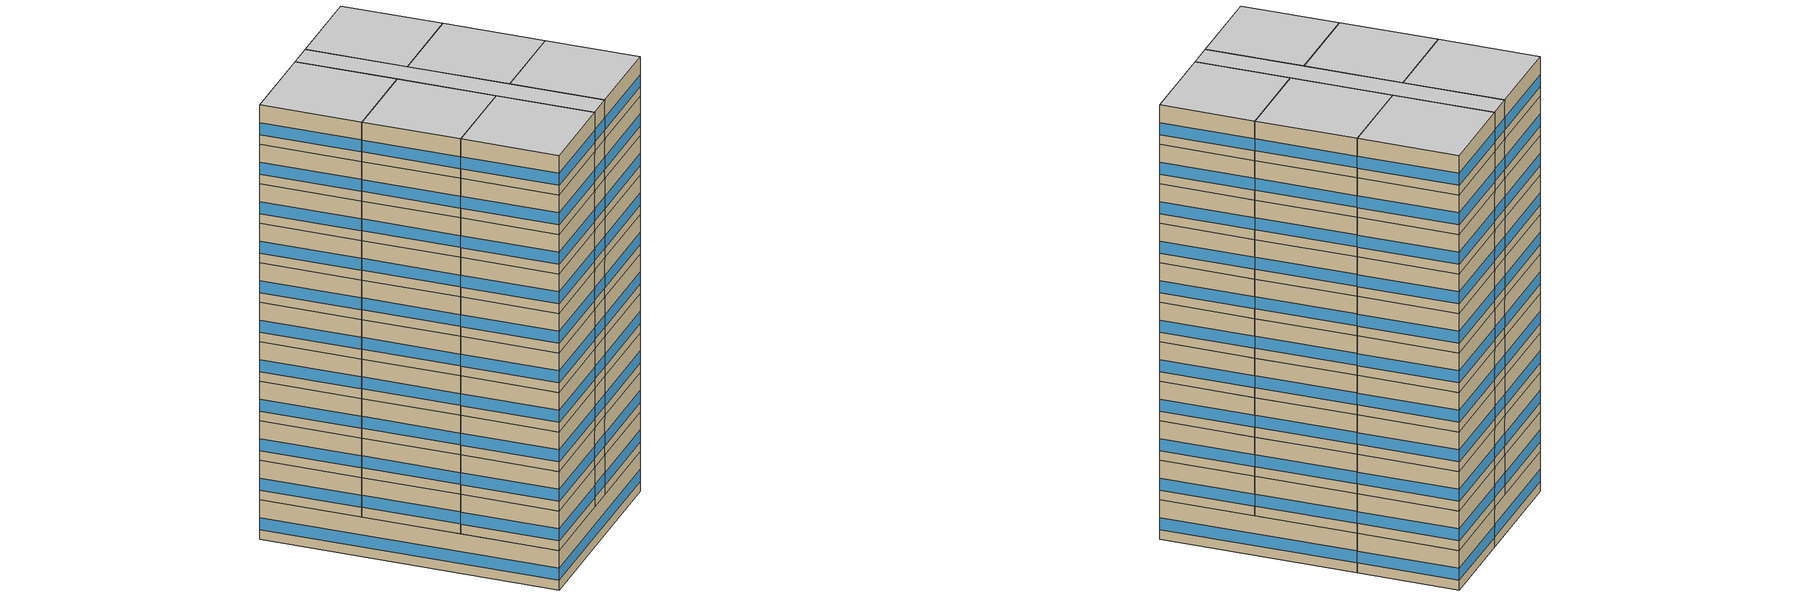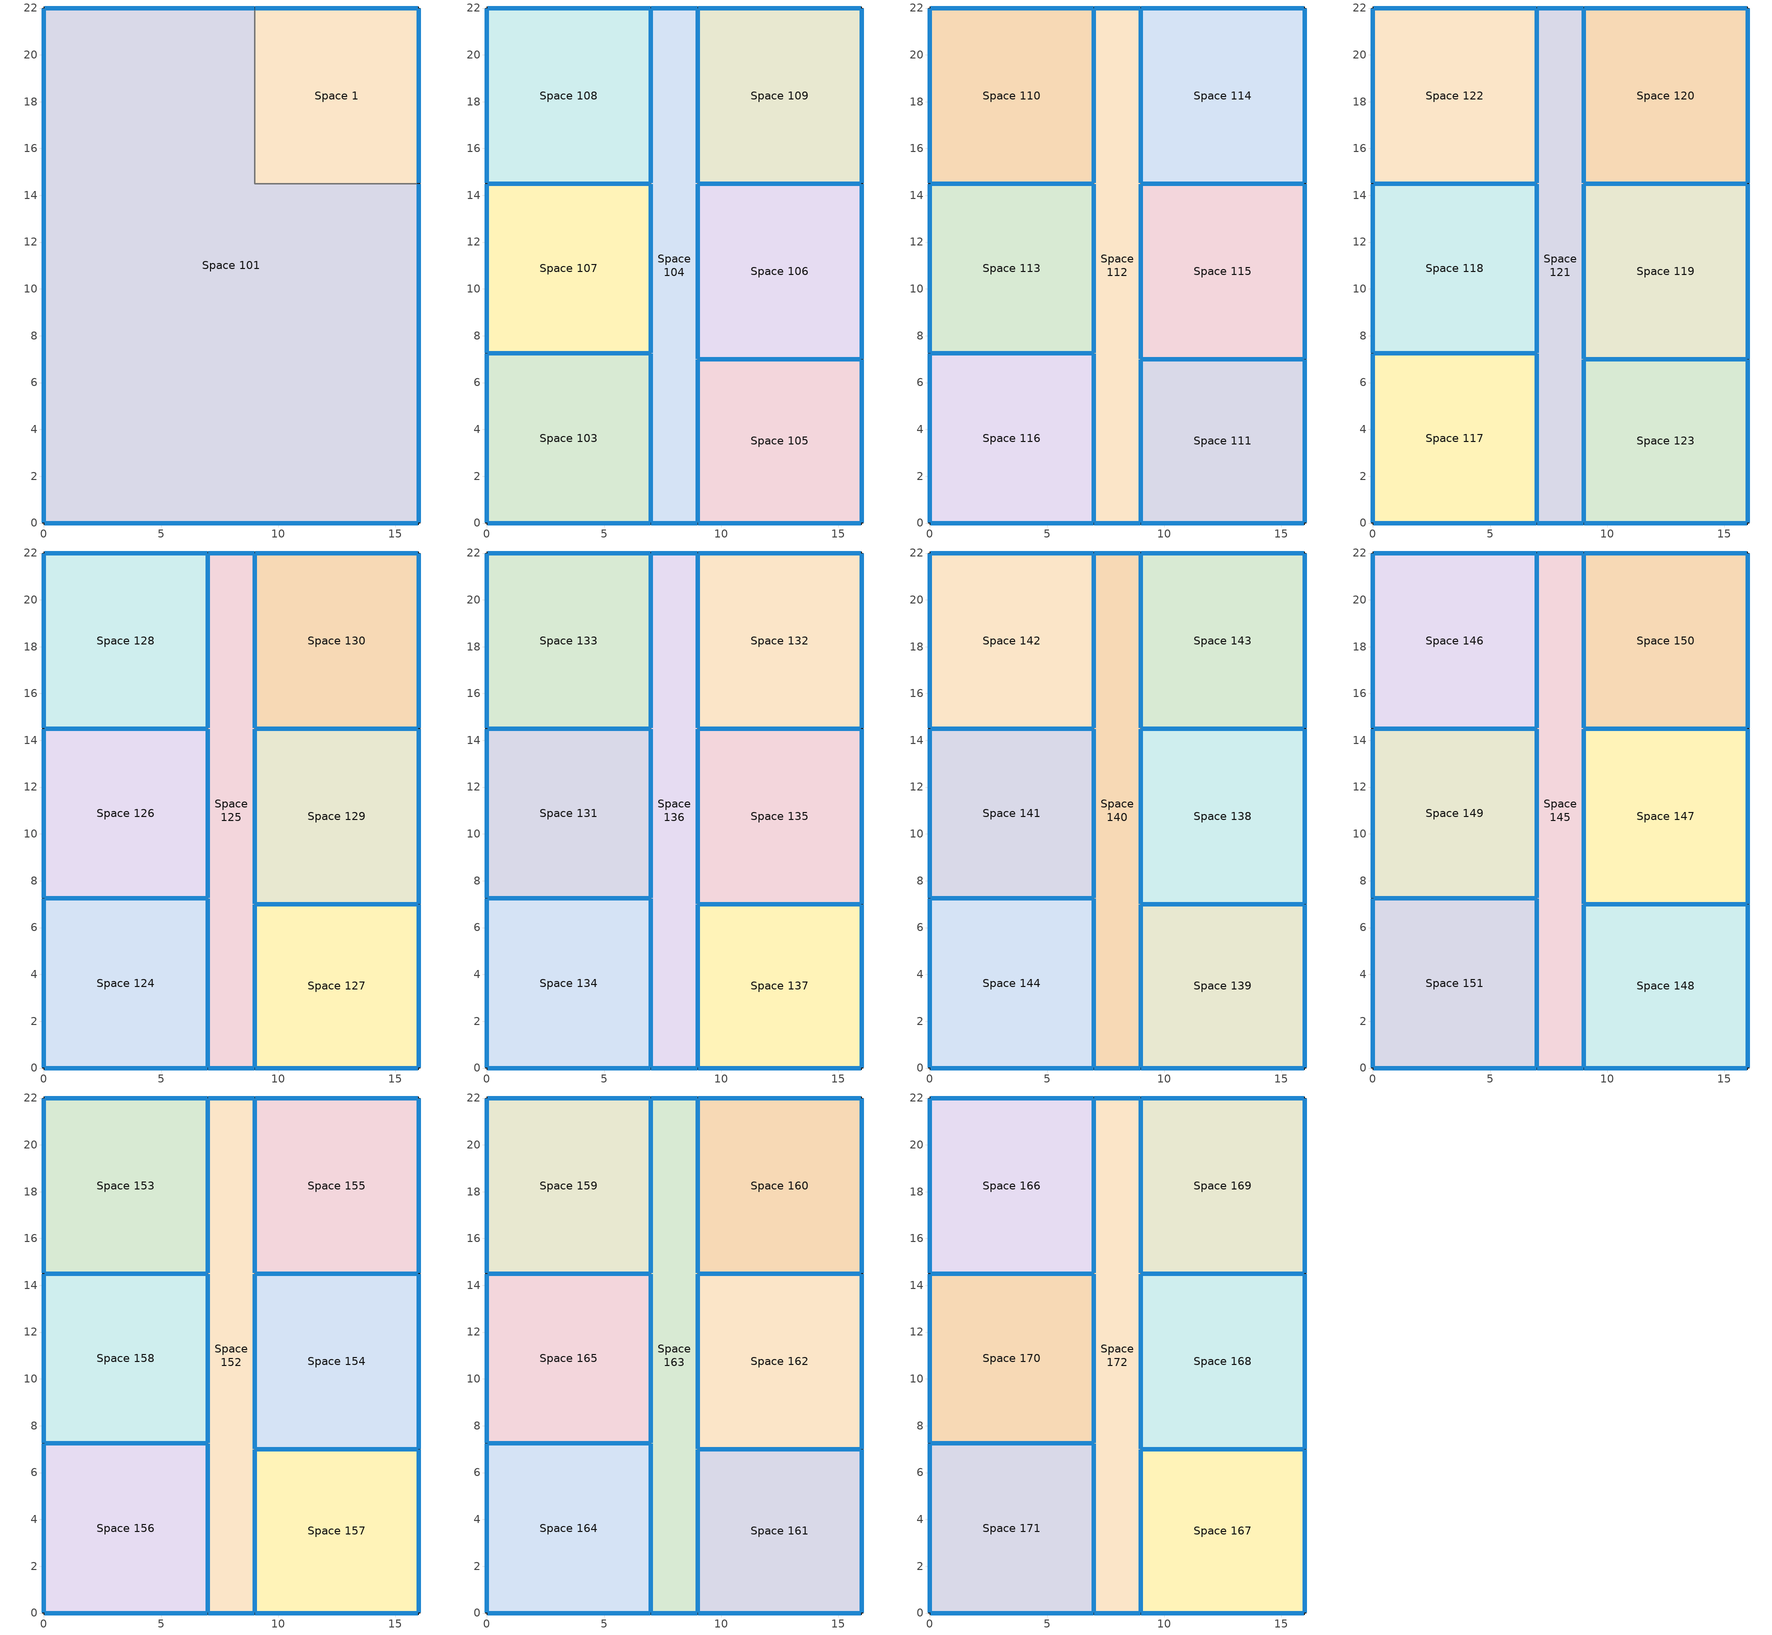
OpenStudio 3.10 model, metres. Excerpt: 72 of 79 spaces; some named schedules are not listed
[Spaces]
Space 101
 floor ground: 9,22 9,14.5 16,14.5 16,0 0,0 0,22 z0
 wall outside: 9,22 0,22 0,0 16,0 16,14.5 z0:3.05
 wall to Space 1: 16,14.5 9,14.5 9,22 z0:3.05
 window: 0,21.97 0,0.03 / 16,0.03 16,14.47 / 0.03,0 15.97,0 / 8.97,22 0.03,22 z0.76:1.68
Space 1
 floor ground: 16,22 16,14.5 9,14.5 9,22 z0
 wall outside: 16,14.5 16,22 9,22 z0:3.05
 window: 15.97,22 9.03,22 / 16,14.53 16,21.97 z0.76:1.68
Space 103
 floor to Space 101: 7,7.25 7,0 0,0 0,7.25 z3.05
 wall outside: 0,7.25 0,0 7,0 z3.05:6.1
 wall to Space 104: 7,0 7,7.25 z3.05:6.1
 wall to Space 107: 7,7.25 0,7.25 z3.05:6.1
 window inside: 7,0.03 7,7.22 / 6.97,7.25 0.03,7.25 z3.81:4.73
 window: 0.03,0 6.97,0 / 0,7.22 0,0.03 z3.81:4.73
Space 104
 floor to Space 101: 9,22 9,0 7,0 7,22 z3.05
 wall outside: 9,22 7,22 / 7,0 9,0 z3.05:6.1
 wall to Space 109: 9,14.5 9,22 z3.05:6.1
 wall to Space 106: 9,7 9,14.5 z3.05:6.1
 wall to Space 105: 9,0 9,7 z3.05:6.1
 wall to Space 107: 7,14.5 7,7.25 z3.05:6.1
 wall to Space 108: 7,22 7,14.5 z3.05:6.1
 window inside: 7,21.97 7,14.53 / 9,14.53 9,21.97 / 9,7.03 9,14.47 / 9,0.03 9,6.97 / 7,14.47 7,7.28 z3.81:4.73
 window: 8.97,22 7.03,22 / 7.03,0 8.97,0 z3.81:4.75
Space 105
 floor to Space 101: 9,7 16,7 16,0 9,0 z3.05
 wall outside: 9,0 16,0 16,7 z3.05:6.1
 wall to Space 106: 16,7 9,7 z3.05:6.1
 window inside: 15.97,7 9.03,7 z3.81:4.73
 window: 16,0.03 16,6.97 / 9.03,0 15.97,0 z3.81:4.73
Space 106
 floor to Space 101: 16,14.5 16,7 9,7 9,14.5 z3.05
 wall outside: 16,7 16,14.5 z3.05:6.1
 wall to Space 109: 16,14.5 9,14.5 z3.05:6.1
 window inside: 15.97,14.5 9.03,14.5 z3.81:4.73
 window: 16,7.03 16,14.47 z3.81:4.73
Space 107
 floor to Space 101: 7,14.5 7,7.25 0,7.25 0,14.5 z3.05
 wall outside: 0,14.5 0,7.25 z3.05:6.1
 wall to Space 108: 7,14.5 0,14.5 z3.05:6.1
 window inside: 6.97,14.5 0.03,14.5 z3.81:4.73
 window: 0,14.47 0,7.28 z3.81:4.73
Space 108
 floor to Space 101: 7,22 7,14.5 0,14.5 0,22 z3.05
 wall outside: 7,22 0,22 0,14.5 z3.05:6.1
 window: 0,21.97 0,14.53 / 6.97,22 0.03,22 z3.81:4.73
Space 109
 floor to Space 1: 16,22 16,14.5 9,14.5 9,22 z3.05
 wall outside: 16,14.5 16,22 9,22 z3.05:6.1
 window: 16,14.53 16,21.97 / 15.97,22 9.03,22 z3.81:4.73
Space 110
 floor to Space 108: 7,22 7,14.5 0,14.5 0,22 z6.1
 wall outside: 7,22 0,22 0,14.5 z6.1:9.14
 wall to Space 112: 7,14.5 7,22 z6.1:9.14
 wall to Space 113: 0,14.5 7,14.5 z6.1:9.14
 window inside: 7,14.53 7,21.97 / 0.03,14.5 6.97,14.5 z6.86:7.78
 window: 0,21.97 0,14.53 / 6.97,22 0.03,22 z6.86:7.78
Space 111
 floor to Space 105: 16,7 16,0 9,0 9,7 z6.1
 wall outside: 9,0 16,0 16,7 z6.1:9.14
 wall to Space 112: 9,7 9,0 z6.1:9.14
 wall to Space 115: 16,7 9,7 z6.1:9.14
 window inside: 9,6.97 9,0.03 / 15.97,7 9.03,7 z6.86:7.78
 window: 16,0.03 16,6.97 / 9.03,0 15.97,0 z6.86:7.78
Space 112
 floor to Space 104: 9,22 9,0 7,0 7,22 z6.1
 wall outside: 7,0 9,0 / 9,22 7,22 z6.1:9.14
 wall to Space 115: 9,7 9,14.5 z6.1:9.14
 wall to Space 114: 9,14.5 9,22 z6.1:9.14
 wall to Space 116: 7,7.25 7,0 z6.1:9.14
 wall to Space 113: 7,14.5 7,7.25 z6.1:9.14
 window inside: 9,14.53 9,21.97 / 9,7.03 9,14.47 / 7,14.47 7,7.28 / 7,7.22 7,0.03 z6.86:7.78
 window: 8.97,22 7.03,22 / 7.03,0 8.97,0 z6.86:7.79
Space 113
 floor to Space 107: 7,14.5 7,7.25 0,7.25 0,14.5 z6.1
 wall outside: 0,14.5 0,7.25 z6.1:9.14
 wall to Space 116: 0,7.25 7,7.25 z6.1:9.14
 window inside: 0.03,7.25 6.97,7.25 z6.86:7.78
 window: 0,14.47 0,7.28 z6.86:7.78
Space 114
 floor to Space 109: 16,22 16,14.5 9,14.5 9,22 z6.1
 wall outside: 16,14.5 16,22 9,22 z6.1:9.14
 wall to Space 115: 9,14.5 16,14.5 z6.1:9.14
 window inside: 9.03,14.5 15.97,14.5 z6.86:7.78
 window: 16,14.53 16,21.97 / 15.97,22 9.03,22 z6.86:7.78
Space 115
 floor to Space 106: 16,14.5 16,7 9,7 9,14.5 z6.1
 wall outside: 16,7 16,14.5 z6.1:9.14
 window: 16,7.03 16,14.47 z6.86:7.78
Space 116
 floor to Space 103: 7,7.25 7,0 0,0 0,7.25 z6.1
 wall outside: 0,7.25 0,0 7,0 z6.1:9.14
 window: 0.03,0 6.97,0 / 0,7.22 0,0.03 z6.86:7.78
Space 117
 floor to Space 116: 7,7.25 7,0 0,0 0,7.25 z9.14
 wall outside: 0,7.25 0,0 7,0 z9.14:12.19
 wall to Space 121: 7,0 7,7.25 z9.14:12.19
 wall to Space 118: 7,7.25 0,7.25 z9.14:12.19
 window inside: 7,0.03 7,7.22 z9.9:10.82; 6.97,7.25 0.03,7.25 z9.9:10.83
 window: 0.03,0 6.97,0 z9.9:10.83; 0,7.22 0,0.03 z9.9:10.82
Space 118
 floor to Space 113: 7,14.5 7,7.25 0,7.25 0,14.5 z9.14
 wall outside: 0,14.5 0,7.25 z9.14:12.19
 wall to Space 121: 7,7.25 7,14.5 z9.14:12.19
 wall to Space 122: 7,14.5 0,14.5 z9.14:12.19
 window inside: 7,7.28 7,14.47 z9.9:10.82; 6.97,14.5 0.03,14.5 z9.9:10.83
 window: 0,14.47 0,7.28 z9.9:10.82
Space 119
 floor to Space 115: 16,14.5 16,7 9,7 9,14.5 z9.14
 wall outside: 16,7 16,14.5 z9.14:12.19
 wall to Space 121: 9,14.5 9,7 z9.14:12.19
 wall to Space 120: 16,14.5 9,14.5 z9.14:12.19
 wall to Space 123: 9,7 16,7 z9.14:12.19
 window inside: 9,14.47 9,7.03 z9.9:10.82; 9.03,7 15.97,7 / 15.97,14.5 9.03,14.5 z9.9:10.83
 window: 16,7.03 16,14.47 z9.9:10.82
Space 120
 floor to Space 114: 16,22 16,14.5 9,14.5 9,22 z9.14
 wall outside: 16,14.5 16,22 9,22 z9.14:12.19
 wall to Space 121: 9,22 9,14.5 z9.14:12.19
 window inside: 9,21.97 9,14.53 z9.9:10.82
 window: 16,14.53 16,21.97 z9.9:10.82; 15.97,22 9.03,22 z9.9:10.83
Space 121
 floor to Space 112: 9,22 9,0 7,0 7,22 z9.14
 wall outside: 7,0 9,0 / 9,22 7,22 z9.14:12.19
 wall to Space 122: 7,22 7,14.5 z9.14:12.19
 wall to Space 123: 9,0 9,7 z9.14:12.19
 window inside: 7,21.97 7,14.53 z9.9:10.82; 9,0.03 9,6.97 z9.9:10.83
 window: 8.97,22 7.03,22 / 7.03,0 8.97,0 z9.9:10.84
Space 122
 floor to Space 110: 7,22 7,14.5 0,14.5 0,22 z9.14
 wall outside: 7,22 0,22 0,14.5 z9.14:12.19
 window: 0,21.97 0,14.53 z9.9:10.82; 6.97,22 0.03,22 z9.9:10.83
Space 123
 floor to Space 111: 16,7 16,0 9,0 9,7 z9.14
 wall outside: 9,0 16,0 16,7 z9.14:12.19
 window: 16,0.03 16,6.97 / 9.03,0 15.97,0 z9.9:10.83
Space 124
 floor to Space 117: 7,7.25 7,0 0,0 0,7.25 z12.19
 wall outside: 0,7.25 0,0 7,0 z12.19:15.24
 wall to Space 125: 7,0 7,7.25 z12.19:15.24
 wall to Space 126: 7,7.25 0,7.25 z12.19:15.24
 window inside: 7,0.03 7,7.22 / 6.97,7.25 0.03,7.25 z12.95:13.87
 window: 0.03,0 6.97,0 / 0,7.22 0,0.03 z12.95:13.87
Space 125
 floor to Space 121: 9,22 9,0 7,0 7,22 z12.19
 wall outside: 7,0 9,0 / 9,22 7,22 z12.19:15.24
 wall to Space 128: 7,22 7,14.5 z12.19:15.24
 wall to Space 129: 9,7 9,14.5 z12.19:15.24
 wall to Space 130: 9,14.5 9,22 z12.19:15.24
 wall to Space 126: 7,14.5 7,7.25 z12.19:15.24
 wall to Space 127: 9,0 9,7 z12.19:15.24
 window inside: 9,14.53 9,21.97 / 9,7.03 9,14.47 / 7,21.97 7,14.53 / 7,14.47 7,7.28 / 9,0.03 9,6.97 z12.95:13.87
 window: 8.97,22 7.03,22 / 7.03,0 8.97,0 z12.95:13.89
Space 126
 floor to Space 118: 7,14.5 7,7.25 0,7.25 0,14.5 z12.19
 wall outside: 0,14.5 0,7.25 z12.19:15.24
 wall to Space 128: 7,14.5 0,14.5 z12.19:15.24
 window inside: 6.97,14.5 0.03,14.5 z12.95:13.87
 window: 0,14.47 0,7.28 z12.95:13.87
Space 127
 floor to Space 123: 16,7 16,0 9,0 9,7 z12.19
 wall outside: 9,0 16,0 16,7 z12.19:15.24
 wall to Space 129: 16,7 9,7 z12.19:15.24
 window inside: 15.97,7 9.03,7 z12.95:13.87
 window: 16,0.03 16,6.97 / 9.03,0 15.97,0 z12.95:13.87
Space 128
 floor to Space 122: 7,22 7,14.5 0,14.5 0,22 z12.19
 wall outside: 7,22 0,22 0,14.5 z12.19:15.24
 window: 0,21.97 0,14.53 / 6.97,22 0.03,22 z12.95:13.87
Space 129
 floor to Space 119: 16,14.5 16,7 9,7 9,14.5 z12.19
 wall outside: 16,7 16,14.5 z12.19:15.24
 wall to Space 130: 16,14.5 9,14.5 z12.19:15.24
 window inside: 15.97,14.5 9.03,14.5 z12.95:13.87
 window: 16,7.03 16,14.47 z12.95:13.87
Space 130
 floor to Space 120: 16,22 16,14.5 9,14.5 9,22 z12.19
 wall outside: 16,14.5 16,22 9,22 z12.19:15.24
 window: 16,14.53 16,21.97 / 15.97,22 9.03,22 z12.95:13.87
Space 131
 floor to Space 126: 7,14.5 7,7.25 0,7.25 0,14.5 z15.24
 wall outside: 0,14.5 0,7.25 z15.24:18.29
 wall to Space 136: 7,7.25 7,14.5 z15.24:18.29
 wall to Space 134: 0,7.25 7,7.25 z15.24:18.29
 wall to Space 133: 7,14.5 0,14.5 z15.24:18.29
 window inside: 7,7.28 7,14.47 / 6.97,14.5 0.03,14.5 / 0.03,7.25 6.97,7.25 z16:16.92
 window: 0,14.47 0,7.28 z16:16.92
Space 132
 floor to Space 130: 16,22 16,14.5 9,14.5 9,22 z15.24
 wall outside: 16,14.5 16,22 9,22 z15.24:18.29
 wall to Space 136: 9,22 9,14.5 z15.24:18.29
 wall to Space 135: 9,14.5 16,14.5 z15.24:18.29
 window inside: 9,21.97 9,14.53 / 9.03,14.5 15.97,14.5 z16:16.92
 window: 16,14.53 16,21.97 / 15.97,22 9.03,22 z16:16.92
Space 133
 floor to Space 128: 7,22 7,14.5 0,14.5 0,22 z15.24
 wall outside: 7,22 0,22 0,14.5 z15.24:18.29
 wall to Space 136: 7,14.5 7,22 z15.24:18.29
 window inside: 7,14.53 7,21.97 z16:16.92
 window: 0,21.97 0,14.53 / 6.97,22 0.03,22 z16:16.92
Space 134
 floor to Space 124: 7,7.25 7,0 0,0 0,7.25 z15.24
 wall outside: 0,7.25 0,0 7,0 z15.24:18.29
 wall to Space 136: 7,0 7,7.25 z15.24:18.29
 window inside: 7,0.03 7,7.22 z16:16.92
 window: 0.03,0 6.97,0 / 0,7.22 0,0.03 z16:16.92
Space 135
 floor to Space 129: 16,14.5 16,7 9,7 9,14.5 z15.24
 wall outside: 16,7 16,14.5 z15.24:18.29
 wall to Space 136: 9,14.5 9,7 z15.24:18.29
 wall to Space 137: 9,7 16,7 z15.24:18.29
 window inside: 9,14.47 9,7.03 / 9.03,7 15.97,7 z16:16.92
 window: 16,7.03 16,14.47 z16:16.92
Space 136
 floor to Space 125: 9,22 9,0 7,0 7,22 z15.24
 wall outside: 7,0 9,0 / 9,22 7,22 z15.24:18.29
 wall to Space 137: 9,0 9,7 z15.24:18.29
 window inside: 9,0.03 9,6.97 z16:16.92
 window: 8.97,22 7.03,22 / 7.03,0 8.97,0 z16:16.94
Space 137
 floor to Space 127: 16,7 16,0 9,0 9,7 z15.24
 wall outside: 9,0 16,0 16,7 z15.24:18.29
 window: 16,0.03 16,6.97 / 9.03,0 15.97,0 z16:16.92
Space 138
 floor to Space 135: 16,14.5 16,7 9,7 9,14.5 z18.29
 wall outside: 16,7 16,14.5 z18.29:21.34
 wall to Space 140: 9,14.5 9,7 z18.29:21.34
 wall to Space 143: 16,14.5 9,14.5 z18.29:21.34
 wall to Space 139: 9,7 16,7 z18.29:21.34
 window inside: 9,14.47 9,7.03 / 9.03,7 15.97,7 / 15.97,14.5 9.03,14.5 z19.05:19.97
 window: 16,7.03 16,14.47 z19.05:19.97
Space 139
 floor to Space 137: 16,7 16,0 9,0 9,7 z18.29
 wall outside: 9,0 16,0 16,7 z18.29:21.34
 wall to Space 140: 9,7 9,0 z18.29:21.34
 window inside: 9,6.97 9,0.03 z19.05:19.97
 window: 16,0.03 16,6.97 / 9.03,0 15.97,0 z19.05:19.97
Space 140
 floor to Space 136: 9,22 9,0 7,0 7,22 z18.29
 wall outside: 7,0 9,0 / 9,22 7,22 z18.29:21.34
 wall to Space 142: 7,22 7,14.5 z18.29:21.34
 wall to Space 143: 9,14.5 9,22 z18.29:21.34
 wall to Space 144: 7,7.25 7,0 z18.29:21.34
 wall to Space 141: 7,14.5 7,7.25 z18.29:21.34
 window inside: 9,14.53 9,21.97 / 7,21.97 7,14.53 / 7,14.47 7,7.28 / 7,7.22 7,0.03 z19.05:19.97
 window: 8.97,22 7.03,22 / 7.03,0 8.97,0 z19.05:19.99
Space 141
 floor to Space 131: 7,14.5 7,7.25 0,7.25 0,14.5 z18.29
 wall outside: 0,14.5 0,7.25 z18.29:21.34
 wall to Space 144: 0,7.25 7,7.25 z18.29:21.34
 wall to Space 142: 7,14.5 0,14.5 z18.29:21.34
 window inside: 6.97,14.5 0.03,14.5 / 0.03,7.25 6.97,7.25 z19.05:19.97
 window: 0,14.47 0,7.28 z19.05:19.97
Space 142
 floor to Space 133: 7,22 7,14.5 0,14.5 0,22 z18.29
 wall outside: 7,22 0,22 0,14.5 z18.29:21.34
 window: 0,21.97 0,14.53 / 6.97,22 0.03,22 z19.05:19.97
Space 143
 floor to Space 132: 16,22 16,14.5 9,14.5 9,22 z18.29
 wall outside: 16,14.5 16,22 9,22 z18.29:21.34
 window: 16,14.53 16,21.97 / 15.97,22 9.03,22 z19.05:19.97
Space 144
 floor to Space 134: 7,7.25 7,0 0,0 0,7.25 z18.29
 wall outside: 0,7.25 0,0 7,0 z18.29:21.34
 window: 0.03,0 6.97,0 / 0,7.22 0,0.03 z19.05:19.97
Space 145
 floor to Space 140: 9,22 9,0 7,0 7,22 z21.34
 wall outside: 7,0 9,0 / 9,22 7,22 z21.34:24.38
 wall to Space 146: 7,22 7,14.5 z21.34:24.38
 wall to Space 147: 9,7 9,14.5 z21.34:24.38
 wall to Space 150: 9,14.5 9,22 z21.34:24.38
 wall to Space 151: 7,7.25 7,0 z21.34:24.38
 wall to Space 149: 7,14.5 7,7.25 z21.34:24.38
 wall to Space 148: 9,0 9,7 z21.34:24.38
 window inside: 9,14.53 9,21.97 / 9,7.03 9,14.47 / 7,21.97 7,14.53 / 7,14.47 7,7.28 / 7,7.22 7,0.03 / 9,0.03 9,6.97 z22.1:23.02
 window: 8.97,22 7.03,22 / 7.03,0 8.97,0 z22.1:23.03
Space 146
 floor to Space 142: 7,22 7,14.5 0,14.5 0,22 z21.34
 wall outside: 7,22 0,22 0,14.5 z21.34:24.38
 wall to Space 149: 0,14.5 7,14.5 z21.34:24.38
 window inside: 0.03,14.5 6.97,14.5 z22.1:23.02
 window: 0,21.97 0,14.53 / 6.97,22 0.03,22 z22.1:23.02
Space 147
 floor to Space 138: 16,14.5 16,7 9,7 9,14.5 z21.34
 wall outside: 16,7 16,14.5 z21.34:24.38
 wall to Space 150: 16,14.5 9,14.5 z21.34:24.38
 wall to Space 148: 9,7 16,7 z21.34:24.38
 window inside: 9.03,7 15.97,7 / 15.97,14.5 9.03,14.5 z22.1:23.02
 window: 16,7.03 16,14.47 z22.1:23.02
Space 148
 floor to Space 139: 16,7 16,0 9,0 9,7 z21.34
 wall outside: 9,0 16,0 16,7 z21.34:24.38
 window: 16,0.03 16,6.97 / 9.03,0 15.97,0 z22.1:23.02
Space 149
 floor to Space 141: 7,14.5 7,7.25 0,7.25 0,14.5 z21.34
 wall outside: 0,14.5 0,7.25 z21.34:24.38
 wall to Space 151: 0,7.25 7,7.25 z21.34:24.38
 window inside: 0.03,7.25 6.97,7.25 z22.1:23.02
 window: 0,14.47 0,7.28 z22.1:23.02
Space 150
 floor to Space 143: 16,22 16,14.5 9,14.5 9,22 z21.34
 wall outside: 16,14.5 16,22 9,22 z21.34:24.38
 window: 16,14.53 16,21.97 / 15.97,22 9.03,22 z22.1:23.02
Space 151
 floor to Space 144: 7,7.25 7,0 0,0 0,7.25 z21.34
 wall outside: 0,7.25 0,0 7,0 z21.34:24.38
 window: 0.03,0 6.97,0 / 0,7.22 0,0.03 z22.1:23.02
Space 152
 floor to Space 145: 9,22 9,0 7,0 7,22 z24.38
 wall outside: 7,0 9,0 / 9,22 7,22 z24.38:27.43
 wall to Space 153: 7,22 7,14.5 z24.38:27.43
 wall to Space 154: 9,7 9,14.5 z24.38:27.43
 wall to Space 155: 9,14.5 9,22 z24.38:27.43
 wall to Space 156: 7,7.25 7,0 z24.38:27.43
 wall to Space 158: 7,14.5 7,7.25 z24.38:27.43
 wall to Space 157: 9,0 9,7 z24.38:27.43
 window inside: 9,14.53 9,21.97 / 9,7.03 9,14.47 / 7,21.97 7,14.53 / 7,14.47 7,7.28 / 7,7.22 7,0.03 z25.14:26.06; 9,0.03 9,6.97 z25.14:26.07
 window: 8.97,22 7.03,22 / 7.03,0 8.97,0 z25.14:26.08
Space 153
 floor to Space 146: 7,22 7,14.5 0,14.5 0,22 z24.38
 wall outside: 7,22 0,22 0,14.5 z24.38:27.43
 wall to Space 158: 0,14.5 7,14.5 z24.38:27.43
 window inside: 0.03,14.5 6.97,14.5 z25.14:26.07
 window: 0,21.97 0,14.53 z25.14:26.06; 6.97,22 0.03,22 z25.14:26.07
Space 154
 floor to Space 147: 16,14.5 16,7 9,7 9,14.5 z24.38
 wall outside: 16,7 16,14.5 z24.38:27.43
 wall to Space 155: 16,14.5 9,14.5 z24.38:27.43
 wall to Space 157: 9,7 16,7 z24.38:27.43
 window inside: 9.03,7 15.97,7 / 15.97,14.5 9.03,14.5 z25.14:26.07
 window: 16,7.03 16,14.47 z25.14:26.06
Space 155
 floor to Space 150: 16,22 16,14.5 9,14.5 9,22 z24.38
 wall outside: 16,14.5 16,22 9,22 z24.38:27.43
 window: 16,14.53 16,21.97 z25.14:26.06; 15.97,22 9.03,22 z25.14:26.07
Space 156
 floor to Space 151: 7,7.25 7,0 0,0 0,7.25 z24.38
 wall outside: 0,7.25 0,0 7,0 z24.38:27.43
 wall to Space 158: 7,7.25 0,7.25 z24.38:27.43
 window inside: 6.97,7.25 0.03,7.25 z25.14:26.07
 window: 0.03,0 6.97,0 z25.14:26.07; 0,7.22 0,0.03 z25.14:26.06
Space 157
 floor to Space 148: 16,7 16,0 9,0 9,7 z24.38
 wall outside: 9,0 16,0 16,7 z24.38:27.43
 window: 16,0.03 16,6.97 / 9.03,0 15.97,0 z25.14:26.07
Space 158
 floor to Space 149: 7,14.5 7,7.25 0,7.25 0,14.5 z24.38
 wall outside: 0,14.5 0,7.25 z24.38:27.43
 window: 0,14.47 0,7.28 z25.14:26.06
Space 159
 floor to Space 153: 7,22 7,14.5 0,14.5 0,22 z27.43
 wall outside: 7,22 0,22 0,14.5 z27.43:30.48
 wall to Space 163: 7,14.5 7,22 z27.43:30.48
 wall to Space 165: 0,14.5 7,14.5 z27.43:30.48
 window inside: 7,14.53 7,21.97 / 0.03,14.5 6.97,14.5 z28.19:29.11
 window: 0,21.97 0,14.53 / 6.97,22 0.03,22 z28.19:29.11
Space 160
 floor to Space 155: 16,22 16,14.5 9,14.5 9,22 z27.43
 wall outside: 16,14.5 16,22 9,22 z27.43:30.48
 wall to Space 163: 9,22 9,14.5 z27.43:30.48
 wall to Space 162: 9,14.5 16,14.5 z27.43:30.48
 window inside: 9,21.97 9,14.53 / 9.03,14.5 15.97,14.5 z28.19:29.11
 window: 16,14.53 16,21.97 / 15.97,22 9.03,22 z28.19:29.11
Space 161
 floor to Space 157: 16,7 16,0 9,0 9,7 z27.43
 wall outside: 9,0 16,0 16,7 z27.43:30.48
 wall to Space 163: 9,7 9,0 z27.43:30.48
 wall to Space 162: 16,7 9,7 z27.43:30.48
 window inside: 9,6.97 9,0.03 / 15.97,7 9.03,7 z28.19:29.11
 window: 16,0.03 16,6.97 / 9.03,0 15.97,0 z28.19:29.11
Space 162
 floor to Space 154: 16,14.5 16,7 9,7 9,14.5 z27.43
 wall outside: 16,7 16,14.5 z27.43:30.48
 wall to Space 163: 9,14.5 9,7 z27.43:30.48
 window inside: 9,14.47 9,7.03 z28.19:29.11
 window: 16,7.03 16,14.47 z28.19:29.11
Space 163
 floor to Space 152: 9,22 9,0 7,0 7,22 z27.43
 wall outside: 7,0 9,0 / 9,22 7,22 z27.43:30.48
 wall to Space 164: 7,7.25 7,0 z27.43:30.48
 wall to Space 165: 7,14.5 7,7.25 z27.43:30.48
 window inside: 7,14.47 7,7.28 / 7,7.22 7,0.03 z28.19:29.11
 window: 8.97,22 7.03,22 / 7.03,0 8.97,0 z28.19:29.13
Space 164
 floor to Space 156: 7,7.25 7,0 0,0 0,7.25 z27.43
 wall outside: 0,7.25 0,0 7,0 z27.43:30.48
 wall to Space 165: 7,7.25 0,7.25 z27.43:30.48
 window inside: 6.97,7.25 0.03,7.25 z28.19:29.11
 window: 0.03,0 6.97,0 / 0,7.22 0,0.03 z28.19:29.11
Space 165
 floor to Space 158: 7,14.5 7,7.25 0,7.25 0,14.5 z27.43
 wall outside: 0,14.5 0,7.25 z27.43:30.48
 window: 0,14.47 0,7.28 z28.19:29.11
Space 166
 floor to Space 159: 7,22 7,14.5 0,14.5 0,22 z30.48
 wall outside: 7,22 0,22 0,14.5 z30.48:33.53
 wall to Space 172: 7,14.5 7,22 z30.48:33.53
 wall to Space 170: 0,14.5 7,14.5 z30.48:33.53
 window inside: 7,14.53 7,21.97 / 0.03,14.5 6.97,14.5 z31.24:32.16
 window: 0,21.97 0,14.53 / 6.97,22 0.03,22 z31.24:32.16
 ceiling to Space 174: 7,14.5 7,22 0,22 0,14.5 z33.53
Space 167
 floor to Space 161: 16,7 16,0 9,0 9,7 z30.48
 wall outside: 9,0 16,0 16,7 z30.48:33.53
 wall to Space 172: 9,7 9,0 z30.48:33.53
 wall to Space 168: 16,7 9,7 z30.48:33.53
 window inside: 9,6.97 9,0.03 / 15.97,7 9.03,7 z31.24:32.16
 window: 16,0.03 16,6.97 / 9.03,0 15.97,0 z31.24:32.16
 ceiling to Space 175: 16,0 16,7 9,7 9,0 z33.53
Space 168
 floor to Space 162: 16,14.5 16,7 9,7 9,14.5 z30.48
 wall outside: 16,7 16,14.5 z30.48:33.53
 wall to Space 172: 9,14.5 9,7 z30.48:33.53
 wall to Space 169: 16,14.5 9,14.5 z30.48:33.53
 window inside: 9,14.47 9,7.03 / 15.97,14.5 9.03,14.5 z31.24:32.16
 window: 16,7.03 16,14.47 z31.24:32.16
 ceiling to Space 176: 16,7 16,14.5 9,14.5 9,7 z33.53
Space 169
 floor to Space 160: 16,22 16,14.5 9,14.5 9,22 z30.48
 wall outside: 16,14.5 16,22 9,22 z30.48:33.53
 wall to Space 172: 9,22 9,14.5 z30.48:33.53
 window inside: 9,21.97 9,14.53 z31.24:32.16
 window: 16,14.53 16,21.97 / 15.97,22 9.03,22 z31.24:32.16
 ceiling to Space 173: 16,14.5 16,22 9,22 9,14.5 z33.53
Space 170
 floor to Space 165: 7,14.5 7,7.25 0,7.25 0,14.5 z30.48
 wall outside: 0,14.5 0,7.25 z30.48:33.53
 wall to Space 172: 7,7.25 7,14.5 z30.48:33.53
 wall to Space 171: 0,7.25 7,7.25 z30.48:33.53
 window inside: 7,7.28 7,14.47 / 0.03,7.25 6.97,7.25 z31.24:32.16
 window: 0,14.47 0,7.28 z31.24:32.16
 ceiling to Space 179: 7,7.25 7,14.5 0,14.5 0,7.25 z33.53
Space 171
 floor to Space 164: 7,7.25 7,0 0,0 0,7.25 z30.48
 wall outside: 0,7.25 0,0 7,0 z30.48:33.53
 wall to Space 172: 7,0 7,7.25 z30.48:33.53
 window inside: 7,0.03 7,7.22 z31.24:32.16
 window: 0.03,0 6.97,0 / 0,7.22 0,0.03 z31.24:32.16
 ceiling to Space 178: 7,0 7,7.25 0,7.25 0,0 z33.53
Space 172
 floor to Space 163: 9,22 9,0 7,0 7,22 z30.48
 wall outside: 7,0 9,0 / 9,22 7,22 z30.48:33.53
 window: 8.97,22 7.03,22 / 7.03,0 8.97,0 z31.24:32.18
 ceiling to Space 177: 9,0 9,22 7,22 7,0 z33.53
shading: 16,0 0,0 z0:9.8; 0,22 16,22 z0:8.48
[ClimateZones]
Climate Zone Institution Name 1=ASHRAE; Climate Zone Document Name 1=ANSI/ASHRAE Standard 169; Climate Zone Document Year 1=2006; Climate Zone Value 1=6A; Climate Zone Institution Name 2=CEC; Climate Zone Document Name 2=California Climate Zone Descriptions; Climate Zone Document Year 2=1995
[Building]
Building 1
[Site]
Montreal-Trudeau Intl AP: Latitude {deg}=45.4706; Longitude {deg}=-73.7408; Time Zone {hr}=-5; Elevation {m}=36; Keep Site Location Information=No
[SizingPeriod:DesignDay] Daily Dry-Bulb Temperature Range {deltaC}=0; Barometric Pressure {Pa}=100893; Wind Speed {m/s}=3.9; Wind Direction {deg}=260; Sky Clearness=0; Rain Indicator=No; Snow Indicator=No; Day of Month=21; Month=1; Day Type=WinterDesignDay; Daylight Saving Time Indicator=No; Dry-Bulb Temperature Range Modifier Type=DefaultMultipliers; Solar Model Indicator=ASHRAEClearSky
Name | Maximum Dry-Bulb Temperature {C} | Humidity Condition Type | Wetbulb or DewPoint at Maximum Dry-Bulb {C}
Montreal Int'l Ann Htg 99.6% Condns DB | -23.7 | Wetbulb | -23.7
Montreal Int'l Ann Htg 99% Condns DB | -21.1 | Wetbulb | -21.1
Montreal Int'l Ann Hum_n 99.6% Condns DP=>MCDB | -23 | Dewpoint | -30.5
Montreal Int'l Ann Hum_n 99% Condns DP=>MCDB | -20.6 | Dewpoint | -27.9
[Material] Thermal Absorptance=0.9
Name | Roughness | Thickness {m} | Conductivity {W/m-K} | Density {kg/m3} | Specific Heat {J/kg-K} | Solar Absorptance | Visible Absorptance
G05 25mm wood 1 | MediumSmooth | 0.0254 | 0.15 | 608 | 1630 | 0.5 | 0.5
4 in. Normalweight Concrete Floor 2 | MediumRough | 0.1016 | 2.31 | 2322 | 832 | 0.7 | 0.7
Generic Brick | MediumRough | 0.1 | 0.9 | 1920 | 790 | 0.65 | 0.65
Generic LW Concrete | MediumRough | 0.1 | 0.53 | 1280 | 840 | 0.8 | 0.8
Generic Wall Air Gap | Smooth | 0.1 | 0.667 | 1.28 | 1000 | 0.7 | 0.7
Generic Gypsum Board | MediumSmooth | 0.0127 | 0.16 | 800 | 1090 | 0.5 | 0.5
100mm Normalweight concrete floor | MediumRough | 0.1016 | 2.31045 | 2322 | 832.557 | 0.7 | 0.7
G01 13mm gypsum board | Smooth | 0.0127 | 0.160031 | 800.001 | 1090.73 | 0.7 | 0.5
F08 Metal surface 1 | Smooth | 0.0008 | 45.28 | 7824 | 500 | 0.7 | 0.7
Generic Ceiling Air Gap | Smooth | 0.1 | 0.556 | 1.28 | 1000 | 0.7 | 0.7
Generic Acoustic Tile | MediumSmooth | 0.02 | 0.06 | 368 | 590 | 0.2 | 0.2
AQNC2024expanded polystyrene type I 10 cm | MediumRough | 0.1 | 0.0385 | 15 | 1500 | 0.7 | 0.7
AQNC2024built-up roofing 1 | MediumRough | 0.1 | 0.162 | 1121 | 1470 | 0.7 | 0.7
AQNC2024standard concrete | MediumRough | 0.1 | 2.5 | 2400 | 840 | 0.7 | 0.7
AQNC2024expanded polystyrene type I 5 cm | MediumRough | 0.05 | 0.0385 | 15 | 1500 | 0.7 | 0.7
[Material:NoMass] Roughness=Smooth; Thermal Absorptance=0.9; Solar Absorptance=0.7
Name | Thermal Resistance {m2-K/W} | Visible Absorptance
Typical Carpet Pad 4; CP02 CARPET PAD 1 | 0.21648 | 0.8
Typical Insulation R-2.17 1 | 0.381975 | 0.7
[DefaultConstructionSet]
Zone Pre1980 6A: Default Exterior Surface Constructions=Default Surface Constructions 1696; Default Interior Surface Constructions=Default Surface Constructions 1697; Default Ground Contact Surface Constructions=Default Surface Constructions 1698; Default Exterior SubSurface Constructions=Default Sub Surface Constructions 1122; Default Interior SubSurface Constructions=Default Sub Surface Constructions 1123; Interior Partition Construction=Typical Interior Partition 4; Adiabatic Surface Construction=Generic Interior Floor
[Construction]
Typical Interior Partition 4; Typical Interior Door 4: G05 25mm wood 1
Typical Insulated Exterior Mass Floor 1: 4 in. Normalweight Concrete Floor 2, Typical Carpet Pad 4
Typical Interior Floor: 100mm Normalweight concrete floor, CP02 CARPET PAD 1
Typical Interior Wall: G01 13mm gypsum board, G01 13mm gypsum board
Typical Interior Ceiling: CP02 CARPET PAD 1, 100mm Normalweight concrete floor
Customized Fenestration: u=3.36: Fenestration U=3.32 0.66 1
Typical Insulated Metal Door 2: F08 Metal surface 1, Typical Insulation R-2.17 1
U 0.88 SHGC 0.16 Sgl Ref-A-L Clr 6mm 1: REF A CLEAR LO 6MM 1
Typical Overhead Door 1: Typical Insulation R-2.17 1
Typical Interior Window: Clear 3mm 1
Generic Interior Ceiling: Generic LW Concrete, Generic Ceiling Air Gap, Generic Acoustic Tile
Generic Interior Floor: Generic Acoustic Tile, Generic Ceiling Air Gap, Generic LW Concrete
AQ_MURB_2024_MURB  Wall 1950 1980 6A: Generic Brick, AQNC2024expanded polystyrene type I 10 cm, Generic Wall Air Gap, Generic Gypsum Board
AQ_MURB_2024_MURB  roof 1950 1980 6A: AQNC2024built-up roofing 1
AQ_MURB_2024_MURB  ground 1950 1980 6A 1: AQNC2024standard concrete, AQNC2024expanded polystyrene type I 5 cm
AQ_MURB_2024_MURB  Wall 1950 1980 6A 2: Generic Brick, Generic LW Concrete, AQNC2024expanded polystyrene type I 10 cm, Generic Wall Air Gap, Generic Gypsum Board
[WindowMaterial:SimpleGlazingSystem]
Fenestration U=3.32 0.66 1: U-Factor {W/m2-K}=3.32; Solar Heat Gain Coefficient=0.66; Visible Transmittance=0.21
[WindowMaterial:Glazing] Optical Data Type=SpectralAverage; Infrared Transmittance at Normal Incidence=0; Front Side Infrared Hemispherical Emissivity=0.84; Conductivity {W/m-K}=0.9; Dirt Correction Factor for Solar and Visible Transmittance=1; Solar Diffusing=No
Name | Thickness {m} | Solar Transmittance at Normal Incidence | Front Side Solar Reflectance at Normal Incidence | Back Side Solar Reflectance at Normal Incidence | Visible Transmittance at Normal Incidence | Front Side Visible Reflectance at Normal Incidence | Back Side Visible Reflectance at Normal Incidence | Back Side Infrared Hemispherical Emissivity
REF A CLEAR LO 6MM 1 | 0.006 | 0.066 | 0.341 | 0.493 | 0.08 | 0.41 | 0.37 | 0.4
Clear 3mm 1 | 0.003 | 0.837 | 0.075 | 0.075 | 0.898 | 0.081 | 0.081 | 0.84
[DefaultSurfaceConstructions]
Name | Floor Construction | Wall Construction | Roof Ceiling Construction
Default Surface Constructions 1696 | Typical Insulated Exterior Mass Floor 1 | AQ_MURB_2024_MURB  Wall 1950 1980 6A | AQ_MURB_2024_MURB  roof 1950 1980 6A
Default Surface Constructions 1697 | Typical Interior Floor | Typical Interior Wall | Typical Interior Ceiling
Default Surface Constructions 1698 | AQ_MURB_2024_MURB  ground 1950 1980 6A 1 | AQ_MURB_2024_MURB  Wall 1950 1980 6A 2 | Generic Interior Ceiling
[DefaultSubSurfaceConstructions]
Name | Fixed Window Construction | Operable Window Construction | Door Construction | Glass Door Construction | Overhead Door Construction | Tubular Daylight Dome Construction | Tubular Daylight Diffuser Construction
Default Sub Surface Constructions 1122 | Customized Fenestration: u=3.36 | Customized Fenestration: u=3.36 | Typical Insulated Metal Door 2 | U 0.88 SHGC 0.16 Sgl Ref-A-L Clr 6mm 1 | Typical Overhead Door 1 | Typical Interior Window | Typical Interior Window
Default Sub Surface Constructions 1123 | Typical Interior Window | Typical Interior Window | Typical Interior Door 4
[People:Definition]
MidriseApartment Apartment People Definition: Number of People Calculation Method=People/Area; People per Space Floor Area {person/m2}=0.0283091; Fraction Radiant=0.3
[ElectricEquipment:Definition] Design Level Calculation Method=EquipmentLevel
Name | Design Level {W} | Fraction Radiant | Fraction Latent | Fraction Lost
Autres | 740 | 0.2
Chauffeau | 941.6 | 0 | 0.1 | 0.9
Congelateur | 17.45 | 0 | 0.1 | 0.9
Fourcuisiniere | 313 | 0.2 | 0.1 | 0.1
Laveuse | 27.82 | 0.2 | 0 | 0.1
Lavevaisselle | 30.59 | 0.1 | 0.1 | 0.8
Refrigerateur | 116.78 | 0 | 0.1 | 0.9
Secheuse | 276.7 | 0.2 | 0 | 0.8
[ThermostatSetpoint:DualSetpoint] Heating Setpoint Temperature Schedule=NECB-G-Thermostat Setpoint-Heating; Cooling Setpoint Temperature Schedule=NECB-G-Thermostat Setpoint-Cooling 1
Thermostat Setpoint Dual Setpoint 25; Thermostat Setpoint Dual Setpoint 26; Thermostat Setpoint Dual Setpoint 27; Thermostat Setpoint Dual Setpoint 28; Thermostat Setpoint Dual Setpoint 29; Thermostat Setpoint Dual Setpoint 30; Thermostat Setpoint Dual Setpoint 31; Thermostat Setpoint Dual Setpoint 32; Thermostat Setpoint Dual Setpoint 33; Thermostat Setpoint Dual Setpoint 34; Thermostat Setpoint Dual Setpoint 35; Thermostat Setpoint Dual Setpoint 36; Thermostat Setpoint Dual Setpoint 38; Thermostat Setpoint Dual Setpoint 41; Thermostat Setpoint Dual Setpoint 42; Thermostat Setpoint Dual Setpoint 43; Thermostat Setpoint Dual Setpoint 44; Thermostat Setpoint Dual Setpoint 45; Thermostat Setpoint Dual Setpoint 48; Thermostat Setpoint Dual Setpoint 49; Thermostat Setpoint Dual Setpoint 50; Thermostat Setpoint Dual Setpoint 51; Thermostat Setpoint Dual Setpoint 52; Thermostat Setpoint Dual Setpoint 54; Thermostat Setpoint Dual Setpoint 55; Thermostat Setpoint Dual Setpoint 56; Thermostat Setpoint Dual Setpoint 57; Thermostat Setpoint Dual Setpoint 58; Thermostat Setpoint Dual Setpoint 59; Thermostat Setpoint Dual Setpoint 60; Thermostat Setpoint Dual Setpoint 61; Thermostat Setpoint Dual Setpoint 62; Thermostat Setpoint Dual Setpoint 63; Thermostat Setpoint Dual Setpoint 64; Thermostat Setpoint Dual Setpoint 65; Thermostat Setpoint Dual Setpoint 66; Thermostat Setpoint Dual Setpoint 67; Thermostat Setpoint Dual Setpoint 68; Thermostat Setpoint Dual Setpoint 69; Thermostat Setpoint Dual Setpoint 70; Thermostat Setpoint Dual Setpoint 71; Thermostat Setpoint Dual Setpoint 72; Thermostat Setpoint Dual Setpoint 74; Thermostat Setpoint Dual Setpoint 75; Thermostat Setpoint Dual Setpoint 76; Thermostat Setpoint Dual Setpoint 77; Thermostat Setpoint Dual Setpoint 78; Thermostat Setpoint Dual Setpoint 79; Thermostat Setpoint Dual Setpoint 80; Thermostat Setpoint Dual Setpoint 81; Thermostat Setpoint Dual Setpoint 82; Thermostat Setpoint Dual Setpoint 83; Thermostat Setpoint Dual Setpoint 84; Thermostat Setpoint Dual Setpoint 85; Thermostat Setpoint Dual Setpoint 86; Thermostat Setpoint Dual Setpoint 87; Thermostat Setpoint Dual Setpoint 88; Thermostat Setpoint Dual Setpoint 89; Thermostat Setpoint Dual Setpoint 90; Thermostat Setpoint Dual Setpoint 91; Thermostat Setpoint Dual Setpoint 92; Thermostat Setpoint Dual Setpoint 93; Thermostat Setpoint Dual Setpoint 94; Thermostat Setpoint Dual Setpoint 95; Thermostat Setpoint Dual Setpoint 96; Thermostat Setpoint Dual Setpoint 97; Thermostat Setpoint Dual Setpoint 98; Thermostat Setpoint Dual Setpoint 99; Thermostat Setpoint Dual Setpoint 100; Thermostat Setpoint Dual Setpoint 101; Thermostat Setpoint Dual Setpoint 102; Thermostat Setpoint Dual Setpoint 103
[Space]
Name | Space Type | Building Story | Thermal Zone
Space 101 | MURB lobby 1 | Building Story 1 | Thermal Zone 4
Space 103 | MURB small 1 | Building Story 2 | Thermal Zone 6
Space 104 | MURB lobby 2 | Building Story 2 | Thermal Zone 2
Space 105 | MURB small 1 | Building Story 2 | Thermal Zone 7
Space 106 | MURB small 1 | Building Story 2 | Thermal Zone 8
Space 107 | MURB small 1 | Building Story 2 | Thermal Zone 10
Space 108 | MURB small 1 | Building Story 2 | Thermal Zone 11
Space 109 | MURB small 1 | Building Story 2 | Thermal Zone 5
Space 1 | MURB small | Building Story 1 | Thermal Zone 3
Space 110 | MURB small 1 | Building Story 3 | Thermal Zone 12
Space 111 | MURB small 1 | Building Story 3 | Thermal Zone 13
Space 112 | MURB lobby 2 | Building Story 3 | Thermal Zone 14
Space 113 | MURB small 1 | Building Story 3 | Thermal Zone 15
Space 114 | MURB small 1 | Building Story 3 | Thermal Zone 16
Space 115 | MURB small 1 | Building Story 3 | Thermal Zone 17
Space 116 | MURB small 1 | Building Story 3 | Thermal Zone 18
Space 117 | MURB small 1 | Building Story 4 | Thermal Zone 19
Space 118 | MURB small 1 | Building Story 4 | Thermal Zone 20
Space 119 | MURB small 1 | Building Story 4 | Thermal Zone 22
Space 120 | MURB small 1 | Building Story 4 | Thermal Zone 23
Space 121 | MURB lobby 2 | Building Story 4 | Thermal Zone 25
Space 122 | MURB small 1 | Building Story 4 | Thermal Zone 26
Space 123 | MURB small 1 | Building Story 4 | Thermal Zone 27
Space 124 | MURB small 1 | Building Story 5 | Thermal Zone 28
Space 125 | MURB lobby 2 | Building Story 5 | Thermal Zone 29
Space 126 | MURB small 1 | Building Story 5 | Thermal Zone 30
Space 127 | MURB small 1 | Building Story 5 | Thermal Zone 31
Space 128 | MURB small 1 | Building Story 5 | Thermal Zone 32
Space 129 | MURB small 1 | Building Story 5 | Thermal Zone 33
Space 130 | MURB small 1 | Building Story 5 | Thermal Zone 34
Space 131 | MURB small 1 | Building Story 6 | Thermal Zone 35
Space 132 | MURB small 1 | Building Story 6 | Thermal Zone 36
Space 133 | MURB small 1 | Building Story 6 | Thermal Zone 39
Space 134 | MURB small 1 | Building Story 6 | Thermal Zone 40
Space 135 | MURB small 1 | Building Story 6 | Thermal Zone 41
Space 136 | MURB lobby 2 | Building Story 6 | Thermal Zone 42
Space 137 | MURB small 1 | Building Story 6 | Thermal Zone 9
Space 138 | MURB small 1 | Building Story 7 | Thermal Zone 21
Space 139 | MURB small 1 | Building Story 7 | Thermal Zone 43
Space 140 | MURB lobby 2 | Building Story 7 | Thermal Zone 38
Space 141 | MURB small 1 | Building Story 7 | Thermal Zone 44
Space 142 | MURB small 1 | Building Story 7 | Thermal Zone 45
Space 143 | MURB small 1 | Building Story 7 | Thermal Zone 46
Space 144 | MURB small 1 | Building Story 7 | Thermal Zone 47
Space 145 | MURB lobby 2 | Building Story 8 | Thermal Zone 37
Space 146 | MURB small 1 | Building Story 8 | Thermal Zone 48
Space 147 | MURB small 1 | Building Story 8 | Thermal Zone 49
Space 148 | MURB small 1 | Building Story 8 | Thermal Zone 50
Space 149 | MURB small 1 | Building Story 8 | Thermal Zone 51
Space 150 | MURB small 1 | Building Story 8 | Thermal Zone 52
Space 151 | MURB small 1 | Building Story 8 | Thermal Zone 53
Space 152 | MURB lobby 2 | Building Story 9 | Thermal Zone 54
Space 153 | MURB small 1 | Building Story 9 | Thermal Zone 55
Space 154 | MURB small 1 | Building Story 9 | Thermal Zone 56
Space 155 | MURB small 1 | Building Story 9 | Thermal Zone 57
Space 156 | MURB small 1 | Building Story 9 | Thermal Zone 58
Space 157 | MURB small 1 | Building Story 9 | Thermal Zone 59
Space 158 | MURB small 1 | Building Story 9 | Thermal Zone 60
Space 159 | MURB small 1 | Building Story 10 | Thermal Zone 61
Space 160 | MURB small 1 | Building Story 10 | Thermal Zone 62
Space 161 | MURB small 1 | Building Story 10 | Thermal Zone 63
Space 162 | MURB small 1 | Building Story 10 | Thermal Zone 64
Space 163 | MURB lobby 2 | Building Story 10 | Thermal Zone 1
Space 164 | MURB small 1 | Building Story 10 | Thermal Zone 66
Space 165 | MURB small 1 | Building Story 10 | Thermal Zone 67
Space 166 | MURB small 1 | Building Story 11 | Thermal Zone 68
Space 167 | MURB small 1 | Building Story 11 | Thermal Zone 65
Space 168 | MURB small 1 | Building Story 11 | Thermal Zone 69
Space 169 | MURB small 1 | Building Story 11 | Thermal Zone 70
Space 170 | MURB small 1 | Building Story 11 | Thermal Zone 71
Space 171 | MURB small 1 | Building Story 11 | Thermal Zone 72
Space 172 | MURB lobby 2 | Building Story 11 | Thermal Zone 73
[DefaultScheduleSet]
Name | Number of People Schedule | People Activity Level Schedule | Hot Water Equipment Schedule | Infiltration Schedule | Lighting Schedule | Electric Equipment Schedule
MidriseApartment Apartment Schedule Set 1 | MidriseApartment Apartment Occ 1 | MidriseApartment Activity 1 | MURB hot water equipment schedule | MidriseApartment Infil 1
MidriseApartment Corridor Schedule Set 1 |  |  |  | MidriseApartment Infil 4 | MidriseApartment Corridor Light 2 | ApartmentMidRise BLDG_ELEVATORS Pre2004
[SpaceType] Default Construction Set=Zone Pre1980 6A
Name | Default Schedule Set
MURB small; MURB small 1 | MidriseApartment Apartment Schedule Set 1
MURB lobby 1; MURB lobby 2 | MidriseApartment Corridor Schedule Set 1
[People] People Definition=MidriseApartment Apartment People Definition; Multiplier=1
Name | Space or SpaceType
People 2 | MURB small
People 3 | MURB small 1
[Lights:Definition]
Lights Definition 1: Design Level Calculation Method=LightingLevel; Lighting Level {W}=241.35; Fraction Radiant=0.4; Fraction Visible=0.2
[InternalMass:Definition]
Internal Mass Definition 1: Construction=Typical Interior Partition 4; Design Level Calculation Method=SurfaceArea/Area; Surface Area per Space Floor Area=2
[InternalMass] Internal Mass Definition=Internal Mass Definition 1; Multiplier=1
Name | Space or SpaceType
Internal Mass 1 | MURB small
Internal Mass 3 | MURB lobby 1
Internal Mass 4 | MURB lobby 2
Internal Mass 8 | MURB small 1
[ElectricEquipment]
Name | Electric Equipment Definition | Space or SpaceType | Schedule
Electric Equipment 1 | Autres | MURB small | Autres
Electric Equipment 3 | Autres | MURB small 1 | Autres
Electric Equipment 5 | Chauffeau | MURB small 1 | Chaufeau
Electric Equipment 6 | Chauffeau | MURB small | Chaufeau
Electric Equipment 7 | Congelateur | MURB small | Congelateur
Electric Equipment 8 | Congelateur | MURB small 1 | Congelateur
Electric Equipment 9 | Fourcuisiniere | MURB small | Fourcuisiniere
Electric Equipment 10 | Fourcuisiniere | MURB small 1 | Fourcuisiniere
Electric Equipment 11 | Laveuse | MURB small | Laveuse
Electric Equipment 12 | Laveuse | MURB small 1 | Laveuse
Electric Equipment 13 | Lavevaisselle | MURB small | Lavevaisselle
Electric Equipment 14 | Lavevaisselle | MURB small 1 | Lavevaisselle
Electric Equipment 15 | Refrigerateur | MURB small | Refrigerateur
Electric Equipment 16 | Secheuse | MURB small 1 | Secheuse
Electric Equipment 17 | Secheuse | MURB small | Secheuse
[Lights] Lights Definition=Lights Definition 1; Schedule=Eclairageint; Fraction Replaceable=1
Name | Space or SpaceType
Lights 1 | MURB small
Lights 2 | MURB small 1
[Exterior:Lights:Definition]
Exterior Lights Definition 1: Design Level {W}=2000
[Exterior:Lights]
Exterior Lights 1: Exterior Lights Definition=Exterior Lights Definition 1; Schedule=Eclairagext
[BuildingStory]
Name | Nominal Z Coordinate {m}
Building Story 1 | 0
Building Story 2 | 3.048
Building Story 3 | 6.096
Building Story 4 | 9.144
Building Story 5 | 12.192
Building Story 6 | 15.24
Building Story 7 | 18.288
Building Story 8 | 21.336
Building Story 9 | 24.384
Building Story 10 | 27.432
Building Story 11 | 30.48
[ThermalZone] Use Ideal Air Loads=No
Name | Thermostat
Thermal Zone 1 | Thermostat Setpoint Dual Setpoint 25
Thermal Zone 2 | Thermostat Setpoint Dual Setpoint 28
Thermal Zone 3 | Thermostat Setpoint Dual Setpoint 29
Thermal Zone 4 | Thermostat Setpoint Dual Setpoint 26
Thermal Zone 5 | Thermostat Setpoint Dual Setpoint 30
Thermal Zone 6 | Thermostat Setpoint Dual Setpoint 31
Thermal Zone 7 | Thermostat Setpoint Dual Setpoint 27
Thermal Zone 8 | Thermostat Setpoint Dual Setpoint 32
Thermal Zone 9 | Thermostat Setpoint Dual Setpoint 33
Thermal Zone 10 | Thermostat Setpoint Dual Setpoint 34
Thermal Zone 11 | Thermostat Setpoint Dual Setpoint 72
Thermal Zone 12 | Thermostat Setpoint Dual Setpoint 62
Thermal Zone 13 | Thermostat Setpoint Dual Setpoint 68
Thermal Zone 14 | Thermostat Setpoint Dual Setpoint 69
Thermal Zone 15 | Thermostat Setpoint Dual Setpoint 86
Thermal Zone 16 | Thermostat Setpoint Dual Setpoint 90
Thermal Zone 17 | Thermostat Setpoint Dual Setpoint 83
Thermal Zone 18 | Thermostat Setpoint Dual Setpoint 81
Thermal Zone 19 | Thermostat Setpoint Dual Setpoint 84
Thermal Zone 20 | Thermostat Setpoint Dual Setpoint 92
Thermal Zone 21 | Thermostat Setpoint Dual Setpoint 63
Thermal Zone 22 | Thermostat Setpoint Dual Setpoint 85
Thermal Zone 23 | Thermostat Setpoint Dual Setpoint 64
Thermal Zone 25 | Thermostat Setpoint Dual Setpoint 89
Thermal Zone 26 | Thermostat Setpoint Dual Setpoint 71
Thermal Zone 27 | Thermostat Setpoint Dual Setpoint 76
Thermal Zone 28 | Thermostat Setpoint Dual Setpoint 70
Thermal Zone 29 | Thermostat Setpoint Dual Setpoint 80
Thermal Zone 30 | Thermostat Setpoint Dual Setpoint 65
Thermal Zone 31 | Thermostat Setpoint Dual Setpoint 82
Thermal Zone 32 | Thermostat Setpoint Dual Setpoint 87
Thermal Zone 33 | Thermostat Setpoint Dual Setpoint 88
Thermal Zone 34 | Thermostat Setpoint Dual Setpoint 66
Thermal Zone 35 | Thermostat Setpoint Dual Setpoint 74
Thermal Zone 36 | Thermostat Setpoint Dual Setpoint 75
Thermal Zone 37 | Thermostat Setpoint Dual Setpoint 91
Thermal Zone 38 | Thermostat Setpoint Dual Setpoint 77
Thermal Zone 39 | Thermostat Setpoint Dual Setpoint 67
Thermal Zone 40 | Thermostat Setpoint Dual Setpoint 78
Thermal Zone 41 | Thermostat Setpoint Dual Setpoint 61
Thermal Zone 42 | Thermostat Setpoint Dual Setpoint 79
Thermal Zone 43 | Thermostat Setpoint Dual Setpoint 96
Thermal Zone 44 | Thermostat Setpoint Dual Setpoint 97
Thermal Zone 45 | Thermostat Setpoint Dual Setpoint 98
Thermal Zone 46 | Thermostat Setpoint Dual Setpoint 99
Thermal Zone 47 | Thermostat Setpoint Dual Setpoint 94
Thermal Zone 48 | Thermostat Setpoint Dual Setpoint 95
Thermal Zone 49 | Thermostat Setpoint Dual Setpoint 93
Thermal Zone 50 | Thermostat Setpoint Dual Setpoint 100
Thermal Zone 51 | Thermostat Setpoint Dual Setpoint 102
Thermal Zone 52 | Thermostat Setpoint Dual Setpoint 101
Thermal Zone 53 | Thermostat Setpoint Dual Setpoint 103
Thermal Zone 54 | Thermostat Setpoint Dual Setpoint 44
Thermal Zone 55 | Thermostat Setpoint Dual Setpoint 55
Thermal Zone 56 | Thermostat Setpoint Dual Setpoint 57
Thermal Zone 57 | Thermostat Setpoint Dual Setpoint 48
Thermal Zone 58 | Thermostat Setpoint Dual Setpoint 58
Thermal Zone 59 | Thermostat Setpoint Dual Setpoint 41
Thermal Zone 60 | Thermostat Setpoint Dual Setpoint 50
Thermal Zone 61 | Thermostat Setpoint Dual Setpoint 59
Thermal Zone 62 | Thermostat Setpoint Dual Setpoint 38
Thermal Zone 63 | Thermostat Setpoint Dual Setpoint 54
Thermal Zone 64 | Thermostat Setpoint Dual Setpoint 42
Thermal Zone 65 | Thermostat Setpoint Dual Setpoint 35
Thermal Zone 66 | Thermostat Setpoint Dual Setpoint 36
Thermal Zone 67 | Thermostat Setpoint Dual Setpoint 43
Thermal Zone 68 | Thermostat Setpoint Dual Setpoint 56
Thermal Zone 69 | Thermostat Setpoint Dual Setpoint 49
Thermal Zone 70 | Thermostat Setpoint Dual Setpoint 51
Thermal Zone 71 | Thermostat Setpoint Dual Setpoint 60
Thermal Zone 72 | Thermostat Setpoint Dual Setpoint 52
Thermal Zone 73 | Thermostat Setpoint Dual Setpoint 45
[Schedule:Ruleset]
Name | Default Day Schedule | Summer Design Day Schedule | Winter Design Day Schedule
MidriseApartment Apartment Occ 1 | MidriseApartment Apartment Occ Default | MidriseApartment Apartment Occ Summer Design Day 1 | MidriseApartment Apartment Occ Winter Design Day 1
MidriseApartment Activity 1 | MidriseApartment Activity Default | MidriseApartment Activity Summer Design Day 1 | MidriseApartment Activity Winter Design Day 1
MURB hot water equipment schedule | Medium Office Hot Water Equipment Default Schedule 1 | Medium Office Hot Water Equipment Summer Design Day Schedule 2 | Medium Office Hot Water Equipment Winter Design Day Schedule 2
MidriseApartment Infil 1 | MidriseApartment Infil Default | MidriseApartment Infil Summer Design Day 1 | MidriseApartment Infil Winter Design Day 1
ApartmentMidRise BLDG_ELEVATORS Pre2004 | ApartmentMidRise BLDG_ELEVATORS Pre2004 Default
MidriseApartment Corridor Light 2 | MidriseApartment Corridor Light Default 1 | MidriseApartment Corridor Light Summer Design Day 2 | MidriseApartment Corridor Light Winter Design Day 2
MidriseApartment Infil 4 | MidriseApartment Infil Default 3 | MidriseApartment Infil Summer Design Day 4 | MidriseApartment Infil Winter Design Day 4
NECB-G-Thermostat Setpoint-Cooling 1 | NECB-G-Thermostat Setpoint-Cooling Default 1
NECB-G-Thermostat Setpoint-Heating | NECB-G-Thermostat Setpoint-Heating Default
[Schedule:Day]
NECB-G-Thermostat Setpoint-Cooling Default 1: No, 24, 0, 24
NECB-G-Thermostat Setpoint-Heating Default: No, 24, 0, 21
[Schedule:Rule] Rule Order=0; Apply Sunday=Yes
Name | Schedule Ruleset | Day Schedule | Date Specification Type | Start Month | Start Day | End Month | End Day | Apply Saturday
Schedule Rule 424 | NECB-G-Thermostat Setpoint-Cooling 1 | NECB-G-Thermostat Setpoint-Cooling Sun|Hol Day 1 | DateRange | 1 | 1 | 12 | 31
Schedule Rule 389 | NECB-G-Thermostat Setpoint-Cooling 1 | NECB-G-Thermostat Setpoint-Cooling Sun|Hol Day | DateRange | 1 | 1 | 12 | 31
Schedule Rule 46 | NECB-G-Thermostat Setpoint-Heating | NECB-G-Thermostat Setpoint-Heating Default 2 |  |  |  |  |  | Yes
